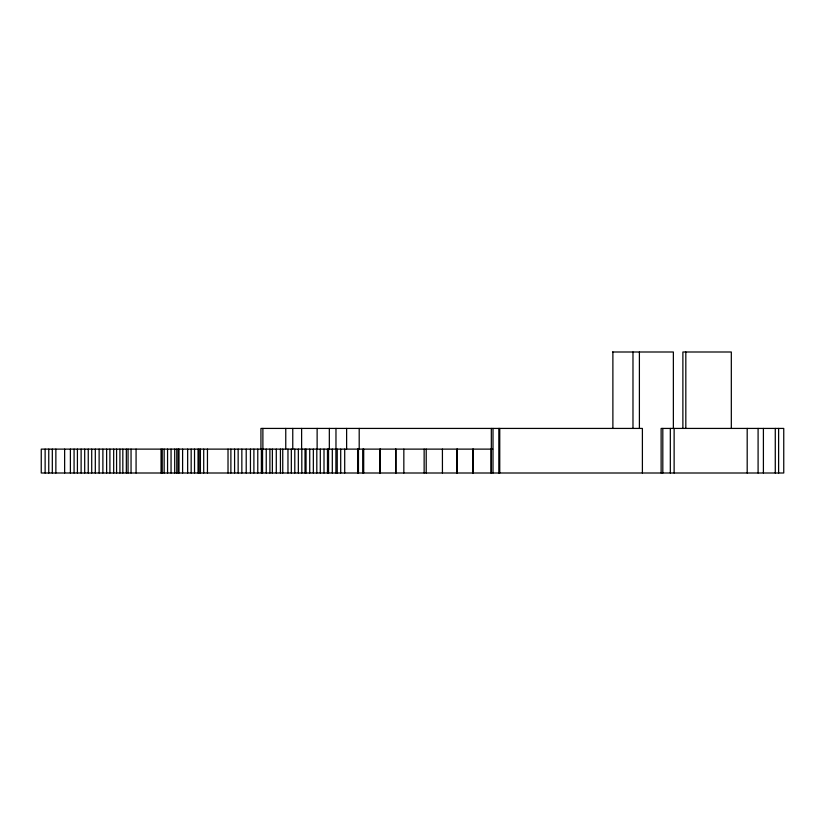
<?xml version="1.0" encoding="UTF-8"?>
<svg xmlns="http://www.w3.org/2000/svg" width="825" height="825" viewBox="0 0 825 825"><rect width="100%" height="100%" fill="white"/><g stroke="black" fill="none" stroke-linecap="round" stroke-linejoin="round"><path stroke-width="1.24" d="M612.501 351.997L673.365 351.997L673.365 427.948M492.721 449.12L41.25 449.12L41.25 473.003L783.75 473.003L783.75 428.423L661.124 428.423L661.124 473.003M778.614 428.423L778.614 473.003M775.273 428.423L775.273 473.003M763.403 428.423L763.403 473.003M758.092 428.423L758.092 473.003M747.192 428.423L747.192 473.003M731.321 427.948L731.321 351.997L682.883 351.997L682.883 427.948M685.822 351.997L685.822 427.948M674.128 428.423L674.128 473.003M670.323 428.423L670.323 473.003M662.815 428.423L662.815 473.003M642.397 473.003L642.397 428.423L260.937 428.423L260.937 448.8M639.396 351.997L639.396 427.948M632.981 351.997L632.981 427.948M612.882 351.997L612.882 427.948M499.754 428.423L499.754 473.003M498.836 428.423L498.836 473.003M493.01 428.423L493.01 473.003M491.318 428.423L491.318 473.003M491.112 449.12L491.112 473.003M473.241 449.12L473.241 473.003M472.849 449.12L472.849 473.003M457.184 449.12L457.184 473.003M457.009 449.12L457.009 473.003M442.417 449.12L442.437 473.003M426.216 449.12L426.216 473.003M424.143 449.12L424.143 473.003M403.838 449.12L403.838 473.003M395.959 449.12L395.959 473.003M395.68 449.12L395.68 473.003M380.16 449.12L380.16 473.003M380.077 449.12L380.077 473.003M363.701 449.12L363.701 473.003M363.34 449.12L363.34 473.003M362.979 449.12L362.979 473.003M359.195 428.423L359.195 448.8M358.463 449.12L358.463 473.003M358.143 449.12L358.143 473.003M357.607 449.12L357.607 473.003M346.624 428.423L346.624 448.8M344.706 449.12L344.706 473.003M340.704 449.12L340.704 473.003M337.229 449.12L337.229 473.003M335.971 428.423L335.971 448.8M335.909 449.12L335.909 473.003M332.31 449.12L332.31 473.003M329.33 428.423L329.33 448.8M328.546 449.12L328.546 473.003M327.473 449.12L327.473 473.003M324.008 449.12L324.008 473.003M320.306 449.12L320.306 473.003M317.13 428.423L317.13 448.8M316.81 449.12L316.81 473.003M313.345 449.12L313.345 473.003M309.726 449.12L309.726 473.003M306.054 449.12L306.054 473.003M305.023 449.12L305.023 473.003M301.816 449.12L301.816 473.003M301.62 428.423L301.62 448.8M298.341 449.12L298.341 473.003M294.793 449.12L294.793 473.003M292.762 428.423L292.762 448.8M291.328 449.12L291.328 473.003M287.966 449.12L287.966 473.003M285.759 428.423L285.759 448.8M282.748 449.12L282.748 473.003M280.428 449.12L280.428 473.003M276.282 449.12L276.282 473.003M272.363 449.12L272.363 473.003M269.899 449.12L269.899 473.003M266.238 449.12L266.238 473.003M262.886 428.423L262.886 448.8M262.556 449.12L262.556 473.003M261.381 449.12L261.381 473.003M257.771 449.12L257.771 473.003M253.894 449.12L253.894 473.003M250.449 449.12L250.449 473.003M246.211 449.12L246.211 473.003M241.849 449.12L241.849 473.003M238.147 449.12L238.147 473.003M234.589 449.12L234.589 473.003M230.887 449.12L230.887 473.003M228.02 449.12L228.02 473.003M207.457 449.12L207.457 473.003M203.713 449.12L203.713 473.003M200.413 449.12L200.413 473.003M199.042 449.12L199.042 473.003M198.041 449.12L198.041 473.003M194.525 449.12L194.525 473.003M191.163 449.12L191.163 473.003M187.657 449.12L187.657 473.003M182.603 449.12L182.603 473.003M178.994 449.12L178.994 473.003M178.241 449.12L178.241 473.003M176.787 449.12L176.787 473.003M174.694 449.12L174.694 473.003M171.053 449.12L171.053 473.003M167.557 449.12L167.557 473.003M164.154 449.12L164.154 473.003M162.236 449.12L162.236 473.003M161.05 449.12L161.05 473.003M136.073 449.12L136.073 473.003M131.051 449.12L131.051 473.003M128.05 449.12L128.05 473.003M126.338 449.12L126.338 473.003M122.832 449.12L122.832 473.003M119.924 449.12L119.924 473.003M116.583 449.12L116.583 473.003M113.675 449.12L113.675 473.003M109.911 449.12L109.911 473.003M106.631 449.12L106.631 473.003M102.888 449.12L102.888 473.003M99.124 449.12L99.124 473.003M95.308 449.12L95.308 473.003M91.709 449.12L91.709 473.003M88.244 449.12L88.244 473.003M84.697 449.12L84.697 473.003M81.118 449.12L81.118 473.003M77.416 449.12L77.416 473.003M74.075 449.12L74.075 473.003M70.393 449.12L70.393 473.003M64.639 449.12L64.639 473.003M55.863 449.12L55.863 473.003M52.315 449.12L52.315 473.003M48.758 449.12L48.758 473.003M45.127 449.12L45.127 473.003"/></g></svg>
